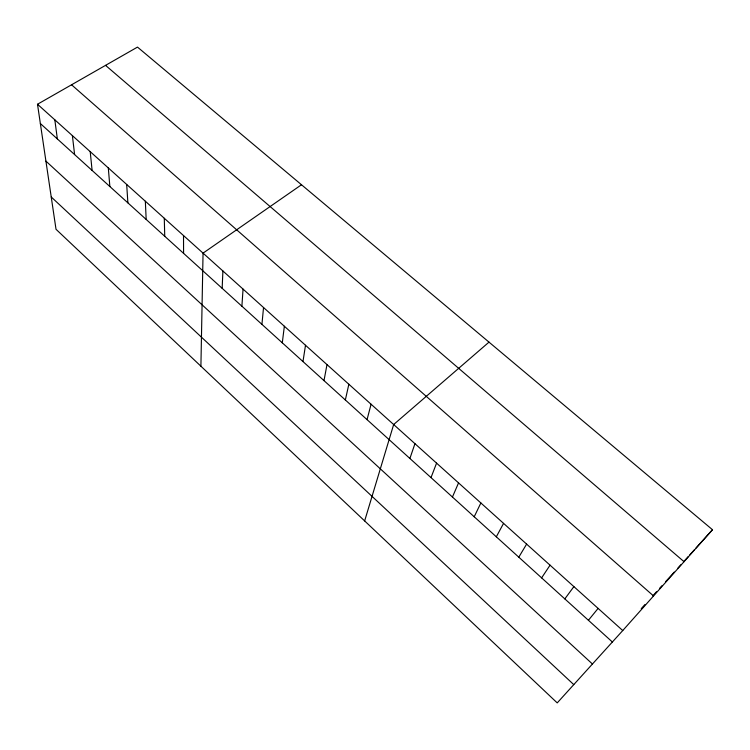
<?xml version="1.0" encoding="UTF-8"?>
<svg xmlns="http://www.w3.org/2000/svg" width="750" height="750" viewBox="0 0 750 750"><rect width="100%" height="100%" fill="white"/><g stroke="black" fill="none" stroke-linecap="round" stroke-linejoin="round"><path stroke-width="1.12" d="M200.906 366.197L203.053 253.134L301.5 184.753M222.159 288.309L222.9 270.975M241.894 306.197L243.056 289.106M261.928 324.366L263.541 307.528M282.291 342.816L284.353 326.241M302.981 361.566L305.503 345.262M323.991 380.616L327 364.594M345.347 399.975L348.853 384.244M367.05 419.644L371.072 404.222M364.65 520.922L393.656 424.537L489 342.131M409.894 458.475L414.947 443.681M431.006 477.609L436.575 463.134M452.438 497.034L458.55 482.888M474.206 516.769L480.872 502.969M496.322 536.812L503.559 523.369M518.794 557.175L526.613 544.106M541.622 577.875L550.05 565.181M564.825 598.903L573.881 586.613M588.413 620.278L598.106 608.4M622.744 630.553L712.5 529.725L137.494 47.1L37.5 104.25L56.016 229.284L557.222 702.9L622.744 630.553L37.5 104.25M641.259 608.625L644.991 604.491M652.847 595.791L656.484 591.759M659.569 588.347L661.875 585.788M665.569 581.709L674.25 572.091M677.925 568.013L680.878 564.75M683.822 561.487L688.331 556.5M689.841 554.812L694.444 549.722M696.009 547.987L712.5 529.725M105.544 65.362L684.047 561.694M71.559 84.787L653.55 595.95M40.359 123.534L612.375 642M45.928 161.128L592.444 664.012M51.234 196.978L573.778 684.628M54.816 119.822L57.356 138.947M72.384 135.619L74.606 154.575M90.216 151.659L92.1 170.438M108.309 167.934L109.856 186.534M126.684 184.462L127.884 202.866M145.341 201.234L146.175 219.441M164.288 218.269L164.738 236.269M183.516 235.566L183.581 253.35"/></g></svg>
